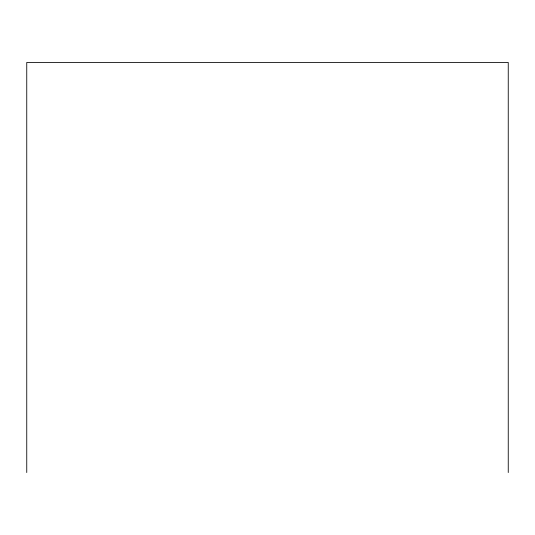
<?xml version="1.0" encoding="UTF-8"?>
<svg xmlns="http://www.w3.org/2000/svg" width="535" height="535" viewBox="0 0 535 535"><rect width="100%" height="100%" fill="white"/><g stroke="black" fill="none" stroke-linecap="round" stroke-linejoin="round"><path stroke-width="0.8" d="M508.25 472.545L508.25 62.455L26.75 62.455L26.75 472.545"/></g></svg>
